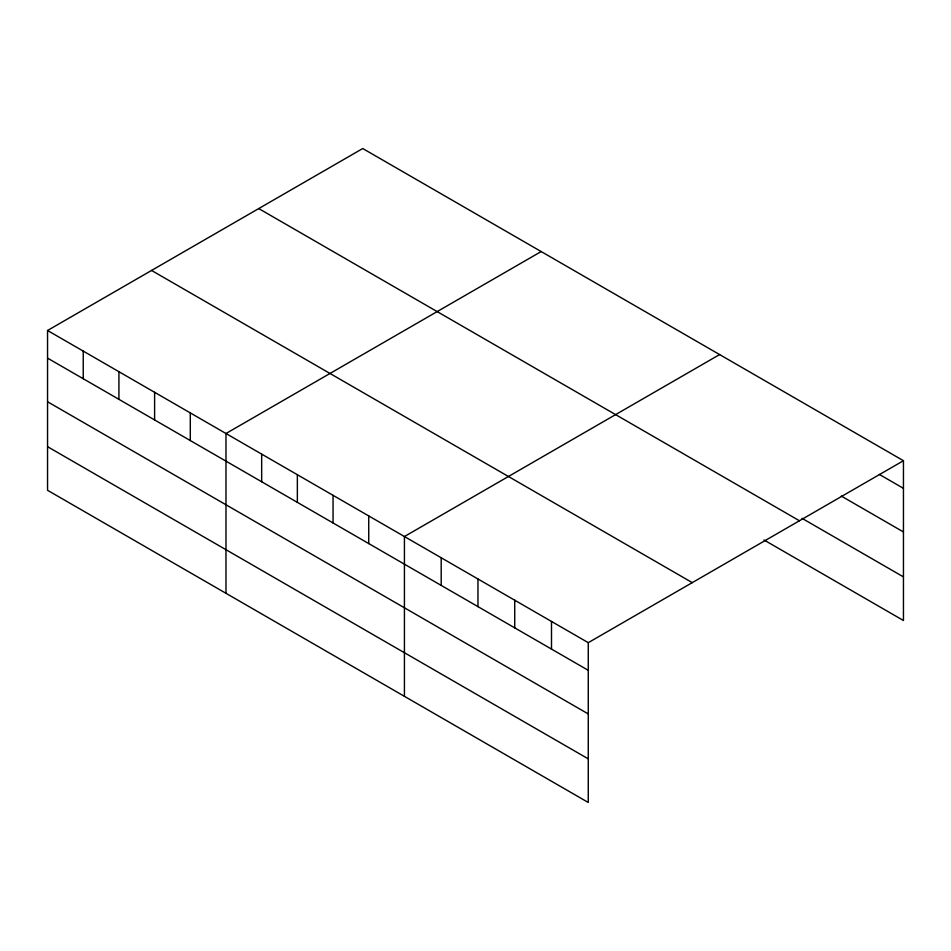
<?xml version="1.0" encoding="UTF-8"?>
<svg xmlns="http://www.w3.org/2000/svg" width="951" height="951" viewBox="0 0 951 951"><rect width="100%" height="100%" fill="white"/><g stroke="black" fill="none" stroke-linecap="round" stroke-linejoin="round"><path stroke-width="1.43" d="M47.55 330.496L588.265 642.674L588.265 802.466L47.55 490.288L47.55 330.496L362.735 148.534L903.45 460.712L903.45 620.504L763.986 539.978M541.178 251.551L225.981 433.513L225.981 593.317M719.61 354.568L404.425 536.542L404.425 696.334M588.265 642.674L903.45 460.712M879.366 474.43L903.45 488.339M841.326 496.089L903.45 531.954M802.014 518.331L903.45 576.888M258.731 208.578L799.434 520.756M151.566 270.453L692.269 582.63M47.55 358.135L588.265 670.312M47.55 401.75L588.265 713.928M47.55 446.685L588.265 758.862M551.497 621.455L551.497 649.081M514.729 600.224L514.729 627.85M477.961 578.993L477.961 606.631M441.193 557.761L441.193 585.4M368.738 515.929L368.738 543.568M333.052 495.328L333.052 522.967M297.354 474.727L297.354 502.354M261.668 454.126L261.668 481.753M190.295 412.912L190.295 440.551M154.609 392.311L154.609 419.95M118.923 371.71L118.923 399.337M83.236 351.109L83.236 378.736"/></g></svg>
